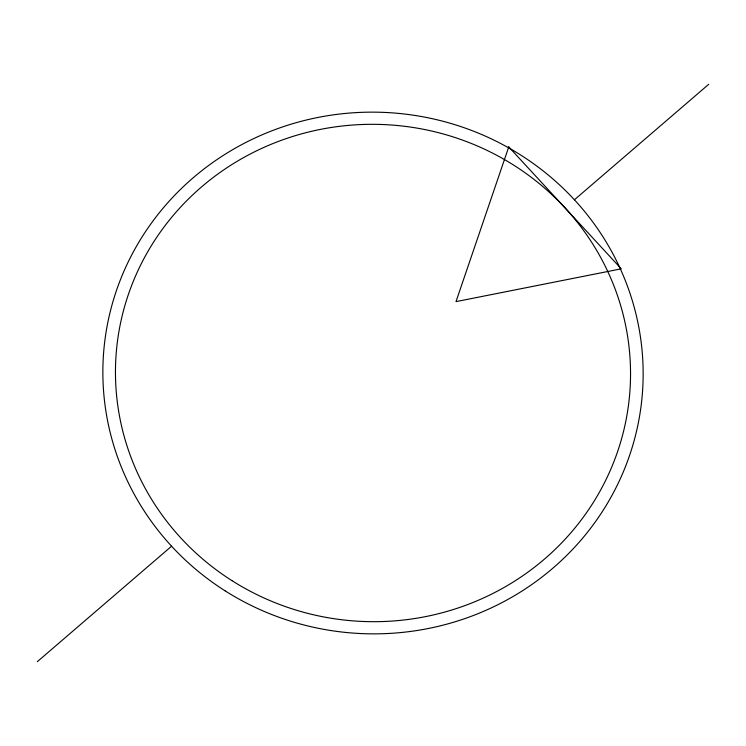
<?xml version="1.0" encoding="UTF-8"?>
<svg xmlns="http://www.w3.org/2000/svg" width="746" height="746" viewBox="0 0 746 746"><rect width="100%" height="100%" fill="white"/><g stroke="black" fill="none" stroke-linecap="round" stroke-linejoin="round"><path stroke-width="1.12" d="M37.3 661.693L171.58 546.212M574.42 199.788L708.7 84.307M508.763 146.915L456.002 301.626L621.278 268.821L508.763 146.915M225.04 590.795A270.164 260.839 2.6 0 0 642.726 388.442A270.164 260.839 2.6 0 0 251.243 139.772A270.164 260.839 2.6 0 0 225.04 590.795M231.941 580.63A257.556 248.66 2.6 0 0 630.137 387.715A257.556 248.66 2.6 0 0 256.922 150.655A257.556 248.66 2.6 0 0 231.941 580.63"/></g></svg>
